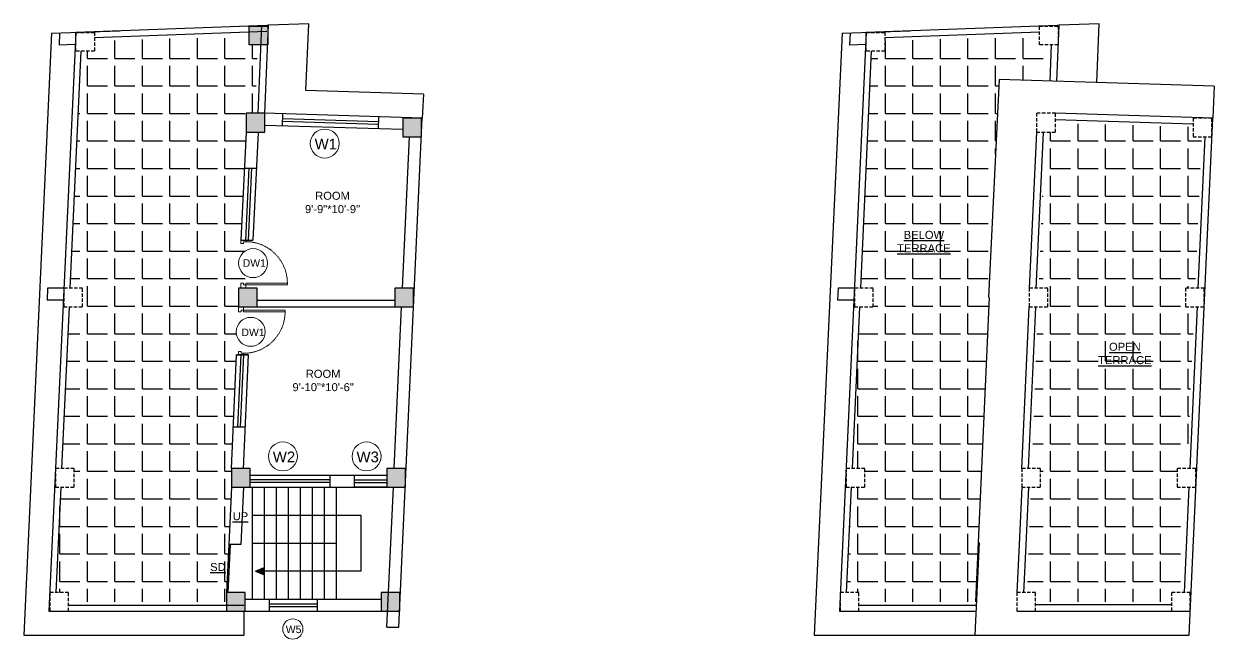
# Model space of a CAD drawing. Header units: inches. Extents: x -10117506 to -5032697, y -6529230 to -3254494.
# Drawn here: x -5061655 to -5060763, y -3264239 to -3263778 of the extents above; entities that cross this region are included whole.
import ezdxf

# ---------------------------------------------------------------- set-up
doc = ezdxf.new("R2010")
doc.units = ezdxf.units.IN
doc.header["$LTSCALE"] = 2
doc.header["$MEASUREMENT"] = 0
doc.linetypes.add('DASHED2', pattern=[0.375, 0.25, -0.125])
doc.linetypes.add('HIDDEN', pattern=[0.375, 0.25, -0.125])
doc.layers.get('0').update_dxf_attribs({"linetype": 'CONTINUOUS'})
doc.layers.add('A-Hatch', color=7, linetype='CONTINUOUS')
for name, color, linetype, lineweight in [('Annotate-Lite.w', 177, 'CONTINUOUS', 9), ('Door-Window.w', 4, 'CONTINUOUS', 15), ('TEXT', 181, 'CONTINUOUS', 25)]:
    doc.layers.add(name, color=color, linetype=linetype, lineweight=lineweight)
doc.styles.add('arial.', font='arial.ttf')
doc.styles.add('gaurav', font='arial.ttf')
pattern_1 = [(0, (-15762.68894456048, -4744.363896860741), (0, 20.625), [15, -5.625]), (90, (-15762.68894456048, -4744.363896860741), (-20.625, 1.262917011620708e-15), [15, -5.625])]

# ---------------------------------------------------------------- blocks, each defined once
blk = doc.blocks.new('3-0')
at = {"ltscale": 3}
for p, q in [((11063.04771873254, 10097.67926626675), (11065.97411061868, 10099.89976160063)), ((11063.04771873254, 10097.67926626675), (11064.52804895506, 10095.72833834261)), ((11065.99124489813, 10096.83858600955), (11064.52804895506, 10095.72833834261)), ((11065.25107978682, 10097.81404997167), (11066.71427572989, 10098.92429763861)), ((11065.99124489813, 10096.83858600955), (11065.25107978682, 10097.81404997167)), ((11065.97411061863, 10099.8997616006), (11066.71427572989, 10098.92429763861)), ((11085.49991520455, 10074.12700885048), (11110.3247412691, 10092.9636556783)), ((11111.04573409061, 10091.97364411575), (11110.3247412691, 10092.9636556783)), ((11086.24008031584, 10073.15154488841), (11111.04573409061, 10091.97364411575)), ((11084.03671926142, 10073.01676118352), (11082.57352331835, 10071.90651351658)), ((11082.57352331835, 10071.90651351658), (11084.79401865222, 10068.98012163045)), ((11084.03671926142, 10073.01676118352), (11084.77688437277, 10072.04129722147)), ((11084.77688437277, 10072.04129722147), (11086.24008031584, 10073.15154488841)), ((11084.79401865222, 10068.98012163045), (11087.72041053836, 10071.20061696427)), ((11086.24008031584, 10073.15154488841), (11085.49991520455, 10074.12700885047)), ((11087.72041053836, 10071.20061696427), (11086.24008031584, 10073.15154488841))]:
    blk.add_line(p, q, dxfattribs=at)
at = {"layer": 'Door-Window.w', "color": 9, "linetype": 'HIDDEN', "lineweight": 18}
blk.add_arc((11085.49991520455, 10074.12700885048), 31.16233708904959, 37.19059523975735, 127.1464893766062, dxfattribs=at)

msp = doc.modelspace()

# ---------------------------------------------------------------- hatches: boundary and pattern name
at = {"ltscale": 0.5}
for points in [[(-5061471.868015551, -3263779.508415528), (-5061485.868015551, -3263779.508415528), (-5061485.868015551, -3263793.508415528), (-5061471.868015551, -3263793.508415529)], [(-5061474.047823215, -3263844.911306014), (-5061488.047823215, -3263844.911306014), (-5061488.047823215, -3263858.911306014), (-5061474.047823215, -3263858.911306014)], [(-5061356.72796268, -3263848.535162548), (-5061370.72796268, -3263848.535162548), (-5061370.72796268, -3263862.535162548), (-5061356.72796268, -3263862.535162549)], [(-5061479.732825764, -3263975.875214051), (-5061493.732825764, -3263975.875214051), (-5061493.732825764, -3263989.875214051), (-5061479.732825764, -3263989.875214051)], [(-5061362.557955474, -3263975.875214045), (-5061376.557955474, -3263975.875214045), (-5061376.557955474, -3263989.875214045), (-5061362.557955474, -3263989.875214046)], [(-5061485.139354342, -3264110.875214051), (-5061499.139354342, -3264110.875214051), (-5061499.139354342, -3264124.875214051), (-5061485.139354342, -3264124.875214051)], [(-5061368.73864268, -3264110.875214059), (-5061382.73864268, -3264110.875214059), (-5061382.73864268, -3264124.875214059), (-5061368.73864268, -3264124.87521406)], [(-5061488.863851807, -3264203.875214052), (-5061502.863851807, -3264203.875214052), (-5061502.863851807, -3264217.875214052), (-5061488.863851807, -3264217.875214052)], [(-5061372.996449422, -3264203.875214051), (-5061386.996449422, -3264203.875214051), (-5061386.996449422, -3264217.875214051), (-5061372.996449422, -3264217.875214051)]]:
    msp.add_hatch(color=1, dxfattribs=at).paths.add_polyline_path(points)
at = {"layer": 'A-Hatch', "ltscale": 0.5}
h = msp.add_hatch(dxfattribs=at)
h.set_pattern_fill('ANGLE', color=256, scale=75)
h.set_pattern_definition(pattern_1)
edge = h.paths.add_edge_path()
edge.add_line((-5061499.139354342, -3264117.875214051), (-5061499.139354342, -3264110.875214024))
edge.add_line((-5061499.139354342, -3264110.875214024), (-5061495.34137972, -3264025.875214053))
edge.add_line((-5061495.34137972, -3264025.875214053), (-5061493.708840102, -3264025.875214053))
edge.add_line((-5061493.708840102, -3264025.875214053), (-5061493.708840099, -3264023.426747044))
edge.add_line((-5061493.708840099, -3264023.426747044), (-5061491.872489844, -3264023.426747045))
edge.add_line((-5061491.872489844, -3264023.426747045), (-5061491.872489845, -3264024.650980549))
edge.add_line((-5061491.872489845, -3264024.650980549), (-5061490.036139589, -3264024.650980549))
edge.add_line((-5061490.036139589, -3264024.650980549), (-5061490.03613959, -3264024.703729618))
edge.add_ellipse((-5061490.060123082, -3263993.547914564), major_axis=(24.82029212130361, 18.83184766781931), ratio=0.9999999994320901, start_angle=232.8555013650305, end_angle=235.90446127637)
edge.add_line((-5061488.379018243, -3264024.658351291), (-5061488.154645598, -3264018.866294822))
edge.add_arc((-5061484.632954464, -3264008.597134138), 10.85624104256381, 180, 251.07118172758328, ccw=False)
edge.add_arc((-5061484.632954464, -3264008.597134138), 10.85624104256381, 104.49198966864179, 180, ccw=False)
edge.add_line((-5061487.349670684, -3263998.086310072), (-5061487.173862348, -3263993.547914564))
edge.add_line((-5061487.173862348, -3263993.547914564), (-5061490.060123083, -3263993.547914564))
edge.add_line((-5061490.060123083, -3263993.547914564), (-5061490.060123082, -3263992.32368106))
edge.add_line((-5061490.060123082, -3263992.32368106), (-5061491.896473337, -3263992.323681059))
edge.add_line((-5061491.896473337, -3263992.323681059), (-5061491.896473339, -3263993.547914564))
edge.add_line((-5061491.896473339, -3263993.547914564), (-5061493.732823594, -3263993.547914562))
edge.add_line((-5061493.732823594, -3263993.547914562), (-5061493.732823592, -3263989.875214051))
edge.add_line((-5061493.732823592, -3263989.875214051), (-5061493.732824678, -3263982.875214051))
edge.add_line((-5061493.732824678, -3263982.875214051), (-5061610.679042743, -3263982.875214051))
edge.add_line((-5061610.679042743, -3263982.875214051), (-5061610.679042744, -3263989.875214051))
edge.add_line((-5061610.679042744, -3263989.875214051), (-5061620.821294093, -3263989.875214051))
edge.add_line((-5061620.821294093, -3263989.875214051), (-5061626.413698566, -3264110.875214051))
edge.add_line((-5061626.413698566, -3264110.875214051), (-5061616.91850228, -3264110.875214051))
edge.add_line((-5061616.91850228, -3264110.875214051), (-5061616.91850228, -3264117.875214051))
edge.add_line((-5061616.91850228, -3264117.875214051), (-5061499.139354342, -3264117.875214051))
edge = h.paths.add_edge_path()
edge.add_line((-5061493.732825764, -3263982.875214051), (-5061493.732825764, -3263975.875214051))
edge.add_line((-5061493.732825764, -3263975.875214051), (-5061492.007038023, -3263975.875214051))
edge.add_line((-5061492.007038023, -3263975.875214051), (-5061492.007038024, -3263972.202515378))
edge.add_line((-5061492.007038024, -3263972.202515378), (-5061490.17068777, -3263972.202515377))
edge.add_line((-5061490.17068777, -3263972.202515377), (-5061490.170687769, -3263973.426748881))
edge.add_line((-5061490.170687769, -3263973.426748881), (-5061488.334337513, -3263973.426748881))
edge.add_line((-5061488.334337513, -3263973.426748881), (-5061488.334337513, -3263972.202515377))
edge.add_line((-5061488.334337513, -3263972.202515377), (-5061486.346984414, -3263972.202515376))
edge.add_line((-5061486.346984414, -3263972.202515376), (-5061486.165172235, -3263967.509133953))
edge.add_arc((-5061482.907168895, -3263957.153295801), 10.85624104256381, 180.0000000024576, 252.53613934540869, ccw=False)
edge.add_arc((-5061482.907168895, -3263957.153295802), 10.85624104256381, 103.02703205599738, 180, ccw=False)
edge.add_line((-5061485.354282173, -3263946.576452881), (-5061485.146405016, -3263941.210218379))
edge.add_ellipse((-5061488.334337513, -3263972.202515377), major_axis=(-24.82029212130361, 18.83184766781931), ratio=0.9999999994320901, start_angle=301.3156955908996, end_angle=307.1444986349694)
edge.add_line((-5061488.31035402, -3263941.046700323), (-5061488.31035402, -3263941.099449392))
edge.add_line((-5061488.31035402, -3263941.099449392), (-5061490.146704277, -3263941.099449392))
edge.add_line((-5061490.146704277, -3263941.099449392), (-5061490.146704275, -3263942.323682896))
edge.add_line((-5061490.146704275, -3263942.323682896), (-5061491.983054531, -3263942.323682896))
edge.add_line((-5061491.983054531, -3263942.323682896), (-5061491.983054533, -3263939.875215887))
edge.add_line((-5061491.983054533, -3263939.875215887), (-5061488.047823215, -3263858.911306002))
edge.add_line((-5061488.047823215, -3263858.911306002), (-5061488.047823216, -3263851.911306015))
edge.add_line((-5061488.047823216, -3263851.911306015), (-5061614.283843853, -3263848.42774134))
edge.add_line((-5061614.283843853, -3263848.42774134), (-5061620.174239032, -3263975.875214051))
edge.add_line((-5061620.174239032, -3263975.875214051), (-5061610.679042743, -3263975.875214051))
edge.add_line((-5061610.679042743, -3263975.875214051), (-5061610.679042744, -3263982.875214051))
edge.add_line((-5061610.679042744, -3263982.875214051), (-5061493.732825764, -3263982.875214051))
h.paths.add_polyline_path([(-5061502.863851808, -3264210.875214052), (-5061502.863851808, -3264203.875214051), (-5061501.166612457, -3264167.875214051), (-5061499.139354342, -3264124.875214044), (-5061499.139354341, -3264117.875214051), (-5061616.91850228, -3264117.875214051), (-5061616.91850228, -3264124.875214051), (-5061627.060753629, -3264124.875214051), (-5061630.711992912, -3264203.875214051), (-5061621.216796627, -3264203.875214051), (-5061621.216796627, -3264210.875214051)])
h.paths.add_polyline_path([(-5061601.824093558, -3263790.82060233), (-5061601.824093559, -3263798.285200061), (-5061611.966344908, -3263798.285200061), (-5061614.283843852, -3263848.427741339), (-5061488.047823215, -3263851.911306015), (-5061488.047823215, -3263844.911306014), (-5061481.41597838, -3263844.911306014), (-5061479.424733545, -3263793.508415529), (-5061485.882401635, -3263793.508415529), (-5061485.882401635, -3263786.97301326)])
h.paths.add_polyline_path([(-5061516.15389047, -3264179.658069849), (-5061502.332608069, -3264179.658069849), (-5061502.332608069, -3264189.960389085), (-5061516.15389047, -3264189.960389085)], flags=24)
h = msp.add_hatch(dxfattribs=at)
h.set_pattern_fill('ANGLE', color=256, scale=75)
h.set_pattern_definition(pattern_1)
h.paths.add_polyline_path([(-5061021.821908059, -3263848.427741339), (-5061027.712303239, -3263975.875214051), (-5061018.21710695, -3263975.875214051), (-5061018.21710695, -3263982.875214051), (-5060931.646538718, -3263982.875214051), (-5060925.241293348, -3263851.092945898)])
h.paths.add_polyline_path([(-5060930.988047945, -3263982.875214051), (-5061018.21710695, -3263982.875214051), (-5061018.217106951, -3263989.875214051), (-5061028.3593583, -3263989.875214051), (-5061033.951762774, -3264110.875214051), (-5061024.456566487, -3264110.875214051), (-5061024.456566487, -3264117.875214051), (-5060937.020125285, -3264117.875214051)])
h.paths.add_polyline_path([(-5060925.241293348, -3263851.092945898), (-5060923.710871528, -3263819.605868173), (-5060888.016239598, -3263820.702437561), (-5060886.962797751, -3263793.508415529), (-5060893.420465842, -3263793.508415529), (-5060893.420465842, -3263786.97301326), (-5061009.362157766, -3263790.82060233), (-5061009.362157767, -3263798.285200061), (-5061019.504409114, -3263798.285200061), (-5061021.821908058, -3263848.427741339)])
h.paths.add_polyline_path([(-5061038.250057121, -3264203.875214051), (-5061028.754860835, -3264203.875214051), (-5061028.754860833, -3264210.875214051), (-5060941.175556341, -3264210.875214051), (-5060937.020125286, -3264117.875214051), (-5061024.456566487, -3264117.875214051), (-5061024.456566487, -3264124.875214051), (-5061034.598817836, -3264124.875214051)])
h.paths.add_polyline_path([(-5060892.677418549, -3264117.875214051), (-5060892.677418549, -3264124.875214051), (-5060899.799282623, -3264124.875214051), (-5060902.859584105, -3264203.875214051), (-5060896.401916013, -3264203.875214051), (-5060896.401916014, -3264210.875214051), (-5060794.53451363, -3264210.875214051), (-5060794.53451363, -3264203.875214051), (-5060786.917849356, -3264203.875214051), (-5060783.438100958, -3264124.875214051), (-5060790.276706887, -3264124.875214051), (-5060790.276706887, -3264117.875214051)])
h.paths.add_polyline_path([(-5060790.276706887, -3264117.875214051), (-5060790.276706887, -3264110.875214051), (-5060782.821436686, -3264110.875214051), (-5060777.491695467, -3263989.875214051), (-5060784.096019681, -3263989.875214051), (-5060784.096019681, -3263982.875214051), (-5060887.27088997, -3263982.875214051), (-5060887.27088997, -3263989.875214051), (-5060894.569653506, -3263989.875214051), (-5060899.256950714, -3264110.875214051), (-5060892.677418549, -3264110.875214051), (-5060892.677418549, -3264117.875214051)])
h.paths.add_polyline_path([(-5060771.88269116, -3263862.535162541), (-5060778.266026887, -3263862.535162541), (-5060778.266026887, -3263855.148823482), (-5060881.585887422, -3263852.297645074), (-5060881.585887422, -3263858.911306014), (-5060889.496374494, -3263858.911306014), (-5060894.027321598, -3263975.875214051), (-5060887.27088997, -3263975.875214051), (-5060887.27088997, -3263982.875214051), (-5060784.09601968, -3263982.875214051), (-5060784.096019681, -3263975.875214051), (-5060776.875031195, -3263975.875214051)])
h.paths.add_polyline_path([(-5061001.304574203, -3263930.810935261), (-5060958.899390028, -3263930.810935261), (-5060958.899390028, -3263951.219666502), (-5061001.304574203, -3263951.219666502)], flags=24)
h.paths.add_polyline_path([(-5060850.671180728, -3264014.626640812), (-5060808.265996553, -3264014.626640812), (-5060808.265996553, -3264035.035372053), (-5060850.671180728, -3264035.035372053)], flags=24)
h = msp.add_hatch(dxfattribs=at)
h.set_pattern_fill('ANSI31', color=256)
h.set_pattern_definition([(45, (29785.38497851416, -5409.645851075649), (-0.08838834764831845, 0.08838834764831845), [])])
h.paths.add_polyline_path([(-5061480.992834793, -3264187.87521405), (-5061475.072820267, -3264190.384449495), (-5061475.072820267, -3264185.365978605)])

# ---------------------------------------------------------------- linework, layer by layer
at = {"ltscale": 0.5}
for p, q in [((-5061633.873975658, -3263784.948731498), (-5061583.044845396, -3263783.080202625)), ((-5061472.621615266, -3263779.020935966), (-5061615.824093559, -3263784.285200061)), ((-5061479.043333529, -3263844.699464782), (-5061476.247029262, -3263778.758728644)), ((-5061474.047823215, -3263844.911306014), (-5061471.251518948, -3263778.970569876)), ((-5061441.177674556, -3263777.865025747), (-5061471.251518948, -3263778.970569876)), ((-5061443.297247496, -3263827.847497867), (-5061441.177674556, -3263777.865025747)), ((-5061041.412039865, -3263784.948731498), (-5060990.582909603, -3263783.080202625)), ((-5060880.159679473, -3263779.020935966), (-5061023.362157766, -3263784.285200061)), ((-5060880.568980264, -3263820.931223688), (-5060878.789583155, -3263778.970569876)), ((-5060848.715738763, -3263777.865025747), (-5060878.789583155, -3263778.970569876)), ((-5060850.581084914, -3263821.852477285), (-5060848.715738763, -3263777.865025747)), ((-5061633.873975658, -3263784.948731498), (-5061654.714994486, -3264235.87521405)), ((-5061615.824093559, -3263784.285200061), (-5061635.863851691, -3264217.875214051)), ((-5061627.857348292, -3263784.727554352), (-5061628.274301642, -3263793.748961081)), ((-5061472.456302498, -3263783.517898462), (-5061601.824093559, -3263788.273585833)), ((-5061041.412039865, -3263784.948731498), (-5061062.253058693, -3264235.87521405)), ((-5061023.362157766, -3263784.285200061), (-5061043.401915898, -3264217.875214051)), ((-5061035.395412499, -3263784.727554352), (-5061035.812365849, -3263793.748961081)), ((-5060893.420465842, -3263784.011455085), (-5061009.362157766, -3263788.273585833)), ((-5061616.241046909, -3263793.30660679), (-5061628.274301643, -3263793.748961081)), ((-5061611.966344908, -3263798.285200061), (-5061620.174239031, -3263975.875214051)), ((-5061023.779111116, -3263793.30660679), (-5061035.81236585, -3263793.748961081)), ((-5061019.504409115, -3263798.285200061), (-5061027.712303238, -3263975.875214051)), ((-5060885.566962824, -3263820.777681422), (-5060884.410573481, -3263793.508415529)), ((-5060923.710871528, -3263819.605868173), (-5060931.646538719, -3263982.875214051)), ((-5060762.527303507, -3263824.557564183), (-5060923.710871528, -3263819.605868173)), ((-5060762.527303507, -3263824.557564183), (-5060763.625066732, -3263848.535162541)), ((-5061355.263680106, -3263830.551963773), (-5061443.297247496, -3263827.847497867)), ((-5061355.263680106, -3263830.551963773), (-5061356.087002525, -3263848.535162541)), ((-5061356.087002525, -3263848.535162541), (-5061474.047823215, -3263844.911306014)), ((-5061460.837979634, -3263845.317123621), (-5061461.114336895, -3263854.312879657)), ((-5060763.625066732, -3263848.535162541), (-5060881.585887422, -3263844.911306014)), ((-5061370.72796268, -3263857.089625785), (-5061474.047823215, -3263853.91555198)), ((-5061461.006864627, -3263850.814530087), (-5061389.040816337, -3263853.025388169)), ((-5061460.945451902, -3263848.815473191), (-5061388.979403612, -3263851.026331272)), ((-5061388.871931344, -3263847.527981703), (-5061389.148288605, -3263856.523737739)), ((-5061373.54584384, -3264229.875214051), (-5061356.087002525, -3263848.535162541)), ((-5060778.266026887, -3263853.08773869), (-5060881.739419233, -3263849.908948256)), ((-5060781.358605255, -3264235.875214054), (-5060763.625066732, -3263848.535162541)), ((-5061488.047823215, -3263858.911306014), (-5061491.983054533, -3263939.875215884)), ((-5061479.058435317, -3263859.348233046), (-5061482.972429902, -3263939.875215884)), ((-5061370.926422702, -3263975.875214051), (-5061365.737390063, -3263862.535162541)), ((-5060895.585887422, -3263858.911306014), (-5060901.27088997, -3263975.875214051)), ((-5060890.591783035, -3263859.154043254), (-5060896.276785583, -3263976.117951291)), ((-5060774.46029696, -3263975.875214051), (-5060769.27126432, -3263862.535162541)), ((-5061489.358397553, -3263885.875215884), (-5061480.347772922, -3263885.875215884)), ((-5061488.350445145, -3263939.875215887), (-5061485.852527484, -3263885.82904695)), ((-5061486.348310161, -3263939.875215884), (-5061483.854660193, -3263885.921384817)), ((-5061491.983054533, -3263939.875215884), (-5061482.972429902, -3263939.875215884)), ((-5061636.910133838, -3263975.875214053), (-5061637.326097807, -3263984.875214053)), ((-5061624.910133838, -3263975.875214053), (-5061636.910133838, -3263975.875214053)), ((-5061044.448198045, -3263975.875214053), (-5061044.864162014, -3263984.875214053)), ((-5061032.448198045, -3263975.875214053), (-5061044.448198045, -3263975.875214053)), ((-5061625.326097807, -3263984.875214053), (-5061637.326097807, -3263984.875214053)), ((-5061479.732825764, -3263984.875214051), (-5061376.557955474, -3263984.875214051)), ((-5061032.864162014, -3263984.875214053), (-5061044.864162014, -3263984.875214053)), ((-5060941.175556341, -3264210.875214051), (-5060930.988047946, -3263982.875214051)), ((-5061620.821294093, -3263989.875214051), (-5061626.413698566, -3264110.875214051)), ((-5061479.732825764, -3263989.875214051), (-5061376.557955474, -3263989.875214051)), ((-5061377.107109908, -3264110.875214051), (-5061371.567382856, -3263989.875214051)), ((-5061028.3593583, -3263989.875214051), (-5061033.951762773, -3264110.875214051)), ((-5060906.677418549, -3264110.875214051), (-5060901.27088997, -3263989.875214051)), ((-5060901.682402303, -3264111.098401639), (-5060896.275873724, -3263990.098401639)), ((-5060780.640984165, -3264110.875214051), (-5060775.101257114, -3263989.875214051)), ((-5061499.139354342, -3264110.875214051), (-5061495.341379721, -3264025.875214053)), ((-5061486.332400014, -3264025.875214052), (-5061495.341379721, -3264025.875214053)), ((-5061495.341379721, -3264025.875214053), (-5061486.33075509, -3264025.875214053)), ((-5061494.333427313, -3264079.875214056), (-5061491.835509652, -3264025.829045119)), ((-5061492.331292329, -3264079.875214053), (-5061489.83764236, -3264025.921382986)), ((-5061490.148325099, -3264111.276951708), (-5061486.332400014, -3264025.875214052)), ((-5061497.966036701, -3264079.875214053), (-5061488.95541207, -3264079.875214053)), ((-5061485.139354342, -3264115.875214051), (-5061382.73864268, -3264115.875214051)), ((-5061425.139354342, -3264119.375214051), (-5061485.139354342, -3264119.375214051)), ((-5061425.139354342, -3264121.375214051), (-5061485.139354342, -3264121.375214051)), ((-5061425.139354342, -3264124.875214051), (-5061425.139354342, -3264115.875214051)), ((-5061406.73864268, -3264124.875214051), (-5061406.738642681, -3264115.875214051)), ((-5061406.73864268, -3264119.375214051), (-5061382.73864268, -3264119.375214051)), ((-5061406.73864268, -3264121.375214051), (-5061382.73864268, -3264121.375214051)), ((-5061627.060753629, -3264124.875214051), (-5061630.711992913, -3264203.875214051)), ((-5061499.139354342, -3264124.875214051), (-5061501.166612457, -3264167.875214051)), ((-5061490.129357736, -3264124.875214051), (-5061492.156615851, -3264167.875214051)), ((-5061485.139354342, -3264124.875214051), (-5061382.73864268, -3264124.875214051)), ((-5061483.36491665, -3264166.875214051), (-5061483.36491665, -3264124.875214052)), ((-5061474.36491665, -3264166.875214051), (-5061474.36491665, -3264124.875214052)), ((-5061465.36491665, -3264166.875214051), (-5061465.36491665, -3264124.875214052)), ((-5061456.36491665, -3264166.875214051), (-5061456.36491665, -3264124.875214052)), ((-5061447.36491665, -3264166.875214051), (-5061447.36491665, -3264124.875214052)), ((-5061438.36491665, -3264166.875214051), (-5061438.36491665, -3264124.875214052)), ((-5061429.36491665, -3264166.875214051), (-5061429.36491665, -3264124.875214052)), ((-5061420.364916651, -3264166.875214051), (-5061420.364916651, -3264124.875214051)), ((-5061382.73864268, -3264124.875214051), (-5061406.73864268, -3264124.875214051)), ((-5061382.555271222, -3264229.875214051), (-5061377.748070062, -3264124.875214051)), ((-5061034.598817836, -3264124.875214051), (-5061038.25005712, -3264203.875214051)), ((-5060906.677418549, -3264124.875214051), (-5060908.704676664, -3264167.875214051)), ((-5060901.682966057, -3264125.110680198), (-5060903.710224172, -3264168.110680198)), ((-5060784.898790906, -3264203.875214051), (-5060781.28194432, -3264124.875214051)), ((-5061483.36491665, -3264145.875214052), (-5061402.101236554, -3264145.875214048)), ((-5061402.101236554, -3264145.875214048), (-5061402.101236554, -3264187.87521405)), ((-5060938.671391615, -3264166.462417167), (-5060941.943895234, -3264235.875214051)), ((-5061501.166612457, -3264167.875214051), (-5061502.863851807, -3264203.875214051)), ((-5061500.167721958, -3264167.92230728), (-5061501.864961308, -3264203.92230728)), ((-5061492.156615851, -3264167.875214051), (-5061501.166612457, -3264167.875214051)), ((-5061483.36491665, -3264166.875214053), (-5061420.36491665, -3264166.875214051)), ((-5061483.36491665, -3264208.875214051), (-5061483.36491665, -3264166.875214051)), ((-5061474.36491665, -3264208.875214051), (-5061474.36491665, -3264166.875214051)), ((-5061465.36491665, -3264208.875214051), (-5061465.36491665, -3264166.875214051)), ((-5061456.36491665, -3264208.875214051), (-5061456.36491665, -3264166.875214051)), ((-5061447.36491665, -3264208.875214051), (-5061447.36491665, -3264166.875214051)), ((-5061438.36491665, -3264208.875214051), (-5061438.36491665, -3264166.875214051)), ((-5061429.36491665, -3264208.875214051), (-5061429.36491665, -3264166.875214051)), ((-5061420.36491665, -3264208.875214051), (-5061420.36491665, -3264166.875214051)), ((-5060908.704676664, -3264167.875214051), (-5060910.401916014, -3264203.875214051)), ((-5060903.710224172, -3264168.110680198), (-5060905.407463523, -3264204.110680198)), ((-5061480.992834793, -3264187.87521405), (-5061475.072820267, -3264185.365978605)), ((-5061480.992834793, -3264187.87521405), (-5061475.072820267, -3264190.384449495)), ((-5061475.072820267, -3264185.365978605), (-5061475.072820267, -3264190.384449495)), ((-5061402.101236554, -3264187.87521405), (-5061475.072820267, -3264187.875214051)), ((-5061497.858298138, -3264203.875214051), (-5061497.869399316, -3264204.110680198)), ((-5061488.863851807, -3264208.875214052), (-5061386.996449422, -3264208.875214051)), ((-5061470.863851807, -3264208.875214052), (-5061470.863851807, -3264217.875214052)), ((-5061434.863851807, -3264208.875214052), (-5061434.863851807, -3264217.875214052)), ((-5061621.863851807, -3264217.875214051), (-5061489.863851807, -3264217.875214052)), ((-5061621.216796627, -3264213.375214051), (-5061489.863851807, -3264213.375214052)), ((-5061489.863851807, -3264217.875214052), (-5061470.863851807, -3264217.875214051)), ((-5061489.863851807, -3264217.875214052), (-5061489.863851807, -3264235.875214052)), ((-5061470.863851807, -3264212.375214052), (-5061434.863851807, -3264212.375214052)), ((-5061470.863851807, -3264214.375214052), (-5061434.863851807, -3264214.375214052)), ((-5061470.863851807, -3264217.875214052), (-5061434.863851807, -3264217.875214052)), ((-5061434.863851806, -3264217.875214051), (-5061372.996449422, -3264217.875214051)), ((-5061029.401916014, -3264217.875214051), (-5060941.095275559, -3264217.875214052)), ((-5061028.754860834, -3264213.375214051), (-5060940.883120639, -3264213.375214052)), ((-5060910.401916014, -3264217.875214052), (-5060897.401916014, -3264217.875214052)), ((-5060897.401916014, -3264217.875214052), (-5060878.401916014, -3264217.875214051)), ((-5060896.401916014, -3264212.875214051), (-5060794.534513629, -3264212.875214051)), ((-5060896.401916014, -3264217.875214051), (-5060780.534513629, -3264217.875214051)), ((-5061654.714994486, -3264235.87521405), (-5061489.863851807, -3264235.875214052)), ((-5061382.555271223, -3264229.875214051), (-5061373.54584384, -3264229.875214051)), ((-5061062.253058693, -3264235.87521405), (-5060781.358605255, -3264235.875214054))]:
    msp.add_line(p, q, dxfattribs=at)
at = {"color": 3, "ltscale": 0.5}
for p, q in [((-5061471.251518948, -3263778.970569876), (-5061472.621615266, -3263779.020935966)), ((-5060878.789583155, -3263778.970569876), (-5060880.159679473, -3263779.020935966)), ((-5061635.863851691, -3264217.875214051), (-5061621.863851807, -3264217.875214051)), ((-5061043.401915898, -3264217.875214051), (-5061029.401916014, -3264217.875214051))]:
    msp.add_line(p, q, dxfattribs=at)
at = {"ltscale": 0.5}
for points in [[(-5061485.882401635, -3263779.508415529), (-5061471.882401635, -3263779.508415529), (-5061471.882401635, -3263793.508415529), (-5061485.882401635, -3263793.508415529)], [(-5061488.047823215, -3263858.911306014), (-5061474.047823215, -3263858.911306014), (-5061474.047823215, -3263844.911306014), (-5061488.047823215, -3263844.911306014)], [(-5061370.72796268, -3263862.535162541), (-5061356.72796268, -3263862.535162541), (-5061356.72796268, -3263848.535162541), (-5061370.72796268, -3263848.535162541)], [(-5061493.732825764, -3263989.875214051), (-5061479.732825764, -3263989.875214051), (-5061479.732825764, -3263975.875214051), (-5061493.732825764, -3263975.875214051)], [(-5061376.557955474, -3263989.875214051), (-5061362.557955474, -3263989.875214051), (-5061362.557955474, -3263975.875214051), (-5061376.557955474, -3263975.875214051)], [(-5061499.139354342, -3264124.875214051), (-5061485.139354342, -3264124.875214051), (-5061485.139354342, -3264110.875214051), (-5061499.139354342, -3264110.875214051)], [(-5061382.73864268, -3264124.875214051), (-5061368.73864268, -3264124.875214051), (-5061368.73864268, -3264110.875214051), (-5061382.73864268, -3264110.875214051)], [(-5061502.863851807, -3264217.875214051), (-5061488.863851807, -3264217.875214051), (-5061488.863851807, -3264203.875214051), (-5061502.863851807, -3264203.875214051)], [(-5061386.996449422, -3264217.875214051), (-5061372.996449422, -3264217.875214051), (-5061372.996449422, -3264203.875214051), (-5061386.996449422, -3264203.875214051)]]:
    msp.add_lwpolyline(points, close=True, dxfattribs=at)
at = {"linetype": 'DASHED2', "ltscale": 5}
for points in [[(-5060893.420465842, -3263779.508415529), (-5060879.420465842, -3263779.508415529), (-5060879.420465842, -3263793.508415529), (-5060893.420465842, -3263793.508415529)], [(-5061615.824093559, -3263784.285200061), (-5061601.824093559, -3263784.285200061), (-5061601.824093559, -3263798.285200061), (-5061615.824093559, -3263798.285200061)], [(-5061023.362157766, -3263784.285200061), (-5061009.362157766, -3263784.285200061), (-5061009.362157766, -3263798.285200061), (-5061023.362157766, -3263798.285200061)], [(-5060895.585887422, -3263858.911306014), (-5060881.585887422, -3263858.911306014), (-5060881.585887422, -3263844.911306014), (-5060895.585887422, -3263844.911306014)], [(-5060778.266026887, -3263862.535162541), (-5060764.266026887, -3263862.535162541), (-5060764.266026887, -3263848.535162541), (-5060778.266026887, -3263848.535162541)], [(-5061624.679042744, -3263989.875214051), (-5061610.679042744, -3263989.875214051), (-5061610.679042744, -3263975.875214051), (-5061624.679042744, -3263975.875214051)], [(-5061032.21710695, -3263989.875214051), (-5061018.21710695, -3263989.875214051), (-5061018.21710695, -3263975.875214051), (-5061032.21710695, -3263975.875214051)], [(-5060901.27088997, -3263989.875214051), (-5060887.27088997, -3263989.875214051), (-5060887.27088997, -3263975.875214051), (-5060901.27088997, -3263975.875214051)], [(-5060784.096019681, -3263989.875214051), (-5060770.096019681, -3263989.875214051), (-5060770.096019681, -3263975.875214051), (-5060784.096019681, -3263975.875214051)], [(-5061630.91850228, -3264124.875214051), (-5061616.91850228, -3264124.875214051), (-5061616.91850228, -3264110.875214051), (-5061630.91850228, -3264110.875214051)], [(-5061038.456566487, -3264124.875214051), (-5061024.456566487, -3264124.875214051), (-5061024.456566487, -3264110.875214051), (-5061038.456566487, -3264110.875214051)], [(-5060906.677418549, -3264124.875214051), (-5060892.677418549, -3264124.875214051), (-5060892.677418549, -3264110.875214051), (-5060906.677418549, -3264110.875214051)], [(-5060790.276706887, -3264124.875214051), (-5060776.276706887, -3264124.875214051), (-5060776.276706887, -3264110.875214051), (-5060790.276706887, -3264110.875214051)], [(-5061635.216796627, -3264217.875214051), (-5061621.216796627, -3264217.875214051), (-5061621.216796627, -3264203.875214051), (-5061635.216796627, -3264203.875214051)], [(-5061042.754860834, -3264217.875214051), (-5061028.754860834, -3264217.875214051), (-5061028.754860834, -3264203.875214051), (-5061042.754860834, -3264203.875214051)], [(-5060910.401916014, -3264217.875214051), (-5060896.401916014, -3264217.875214051), (-5060896.401916014, -3264203.875214051), (-5060910.401916014, -3264203.875214051)], [(-5060794.534513629, -3264217.875214051), (-5060780.534513629, -3264217.875214051), (-5060780.534513629, -3264203.875214051), (-5060794.534513629, -3264203.875214051)]]:
    msp.add_lwpolyline(points, close=True, dxfattribs=at)
at = {"layer": 'Annotate-Lite.w', "ltscale": 0.005}
for centre, radius in [((-5061429.180707467, -3263867.546091703), 10.85624104256381), ((-5061482.907168895, -3263957.153295802), 10.85624104256381), ((-5061484.632954464, -3264008.597134138), 10.85624104256381), ((-5061460.545219594, -3264101.920612617), 10.85624104256381), ((-5061397.808983719, -3264101.920612617), 10.85624104256381), ((-5061453.082377586, -3264231.237948937), 7.599368729794668)]:
    msp.add_circle(centre, radius, dxfattribs=at)

# ---------------------------------------------------------------- block references
at = {"layer": 'Door-Window.w', "linetype": 'ByBlock', "yscale": 0.9997910037636757, "zscale": 0.9997910039624012}
for p, xscale, rotation in [((-5076405.739410945, -3265296.434958228), 0.9997910043702506, 322.809404789754), ((-5076407.465196515, -3262669.315471712), -0.9997910043702506, 217.190595210246)]:
    msp.add_blockref('3-0', p, dxfattribs=dict(at, xscale=xscale, rotation=rotation))

# ---------------------------------------------------------------- texts
at = {"layer": 'Annotate-Lite.w', "ltscale": 0.005, "style": 'gaurav'}
for s, insert, char_height, attachment_point in [('W1', (-5061436.724991591, -3263863.895640043), 8, 1), ('DW1', (-5061490.632625084, -3263954.230448913), 5.6, 1), ('DW1', (-5061491.604368297, -3264011.768857019), 5.6, 7), ('W2', (-5061468.089503718, -3264098.270160957), 8, 1), ('W3', (-5061405.353267843, -3264098.270160958), 8, 1), ('W5', (-5061458.363376472, -3264228.682632776), 5.6, 1)]:
    msp.add_mtext_dynamic_manual_height_columns(s, width=8, gutter_width=100, heights=[0], dxfattribs=dict(at, insert=insert, char_height=char_height, attachment_point=attachment_point))
at = {"layer": 'TEXT', "lineweight": -2, "char_height": 6.000000000000002, "attachment_point": 5, "style": 'arial.'}
for s, insert in [('ROOM\\P9\'-9"*10\'-9"', (-5061423.338649702, -3263911.701223588)), ('ROOM\\P9\'-10"*10\'-6"', (-5061430.370577531, -3264045.087971921))]:
    msp.add_mtext_dynamic_manual_height_columns(s, width=45.73142971936613, gutter_width=30, heights=[0], dxfattribs=dict(at, insert=insert))
at = {"layer": 'TEXT', "lineweight": -2, "char_height": 6.000000000000002, "width": 127.5059031131969, "attachment_point": 5, "style": 'arial.'}
for s, insert in [('{\\LBELOW \\PTERRACE}', (-5060980.101982116, -3263941.015300882)), ('{\\LOPEN\\PTERRACE}', (-5060829.468588641, -3264024.831006432)), ('{\\LUP}', (-5061492.355366637, -3264146.763274272)), ('{\\LSD}', (-5061509.243249269, -3264184.809229467))]:
    msp.add_mtext(s, dxfattribs=dict(at, insert=insert))

doc.saveas('drawing.dxf')
